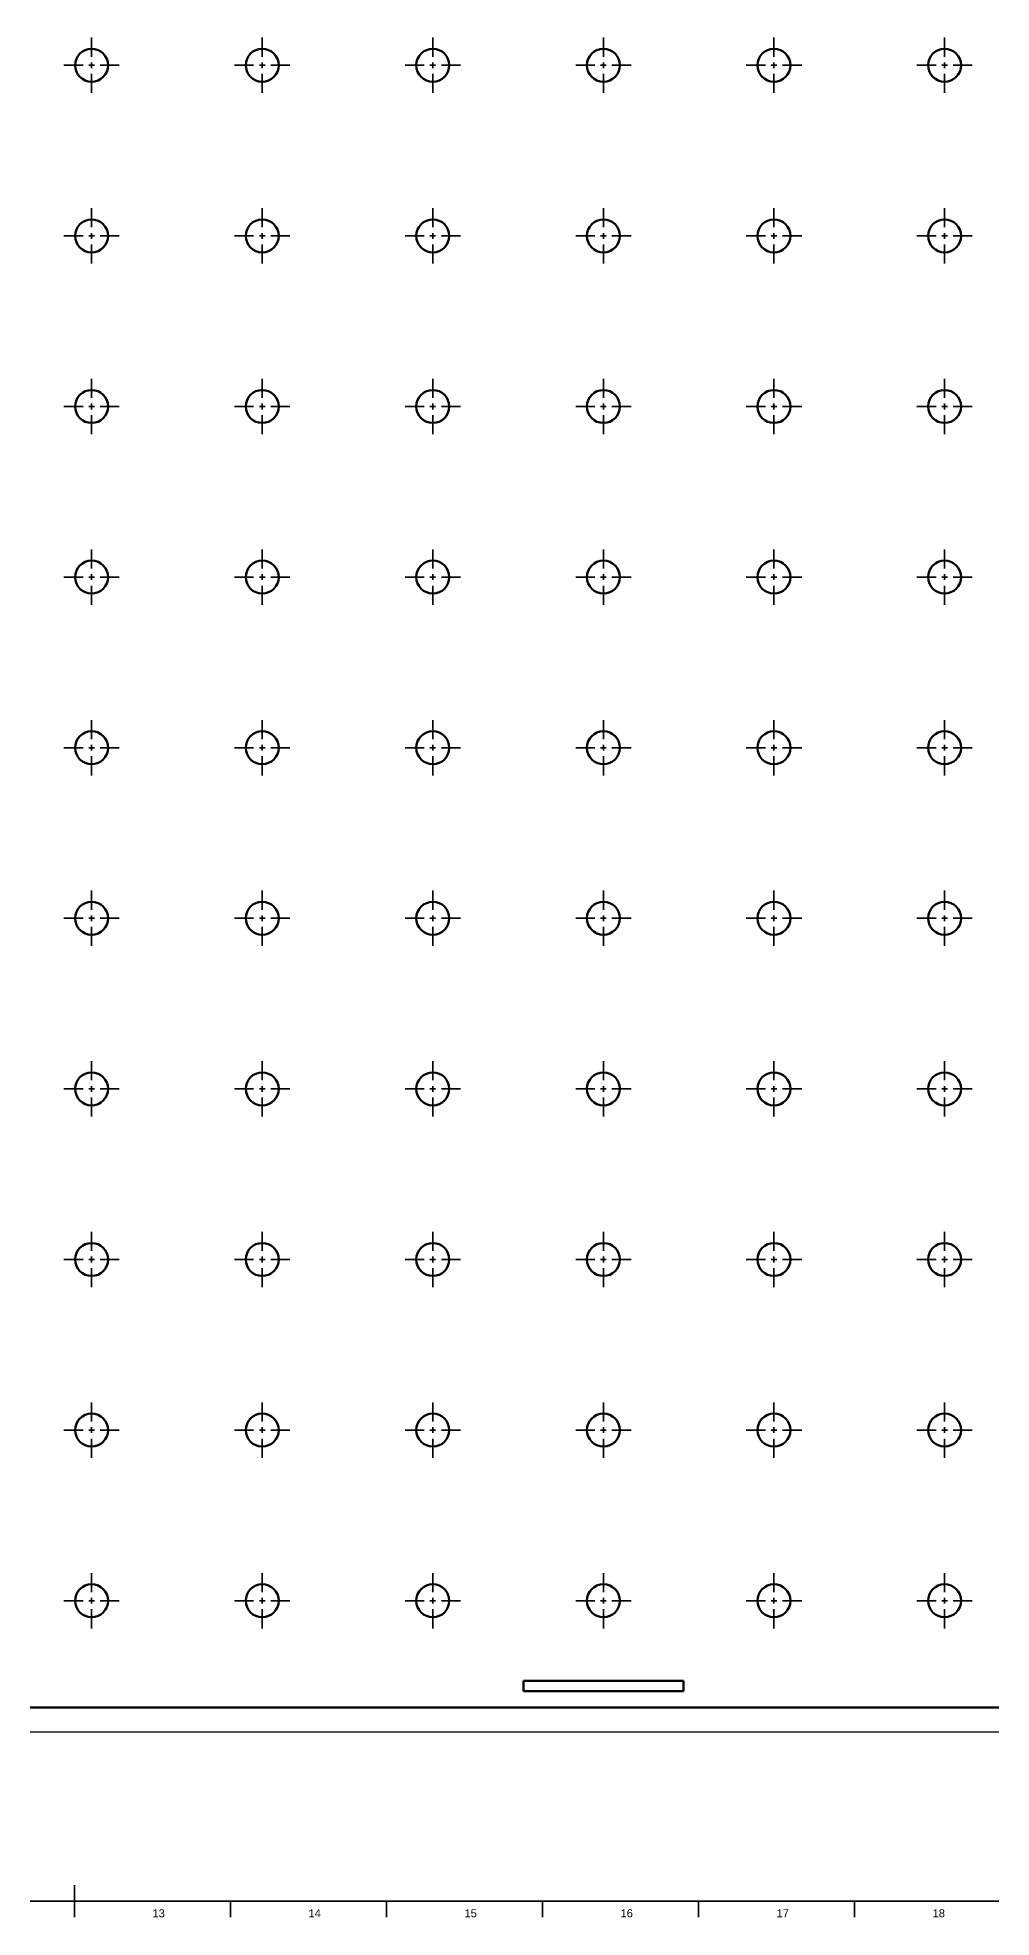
# Model space of a CAD drawing. Header units: millimetres. Extents: x 0 to 1200, y 0 to 1200.
# Drawn here: x 594 to 892, y 5 to 592 of the extents above; entities that cross this region are included whole.
import ezdxf

# ---------------------------------------------------------------- set-up
doc = ezdxf.new("R2010")
doc.units = ezdxf.units.MM
doc.header["$LTSCALE"] = 0.75
doc.linetypes.add('CENTER2', pattern=[28.575, 19.05, -3.175, 3.175, -3.175])
for name, color, linetype, lineweight in [('BORDER', 7, 'Continuous', 35), ('FD_Dimensions', 7, 'Continuous', 35), ('Smart Centers', 7, 'CENTER2', 35), ('Visible', 7, 'Continuous', 70)]:
    doc.layers.add(name, color=color, linetype=linetype, lineweight=lineweight)
doc.styles.get("Standard").update_dxf_attribs({"font": 'arial.ttf'})
doc.dimstyles.new('Dim-ISO-25', dxfattribs={"dimtxt": 3.5, "dimasz": 3.5, "dimexe": 2.1, "dimexo": 2.1, "dimgap": 1.4, "dimtad": 1, "dimzin": 12, "dimdsep": 46, "dimtxsty": 'Standard', "dimcen": 0, "dimazin": 3, "dimtp": 0.1, "dimtm": 0.1, "dimtfac": 0.714286, "dimtmove": 0, "dimatfit": 3, "dimfxl": 1, "dimtzin": 12, "dimarcsym": 0})

# ---------------------------------------------------------------- blocks, each defined once
blk = doc.blocks.new('*U5')
at = {"layer": 'Smart Centers', "color": 0, "ltscale": 0.75, "transparency": 16777216}
for p, q in [((0, 2.678906), (0, 8.65)), ((-8.65, 0), (-2.678906, 0)), ((2.678906, 0), (8.65, 0)), ((0, -8.65), (0, -2.678906))]:
    blk.add_line(p, q, dxfattribs=at)
at = {"layer": 'Smart Centers', "color": 0, "linetype": 'Continuous', "ltscale": 0.75, "transparency": 16777216}
for p, q in [((-0.892969, 0), (0.892969, 0)), ((0, -0.892969), (0, 0.892969))]:
    blk.add_line(p, q, dxfattribs=at)
blk = doc.blocks.new('*U7')
at = {"layer": 'Smart Centers', "color": 0, "ltscale": 0.75, "transparency": 16777216}
for p, q in [((0, 2.678906), (0, 8.65)), ((-8.65, 0), (-2.678906, 0)), ((2.678906, 0), (8.65, 0)), ((0, -8.65), (0, -2.678906))]:
    blk.add_line(p, q, dxfattribs=at)
at = {"layer": 'Smart Centers', "color": 0, "linetype": 'Continuous', "ltscale": 0.75, "transparency": 16777216}
for p, q in [((-0.892969, 0), (0.892969, 0)), ((0, -0.892969), (0, 0.892969))]:
    blk.add_line(p, q, dxfattribs=at)
blk = doc.blocks.new('*U8')
at = {"layer": 'Smart Centers', "color": 0, "ltscale": 0.75, "transparency": 16777216}
for p, q in [((0, 2.678906), (0, 8.65)), ((-8.65, 0), (-2.678906, 0)), ((2.678906, 0), (8.65, 0)), ((0, -8.65), (0, -2.678906))]:
    blk.add_line(p, q, dxfattribs=at)
at = {"layer": 'Smart Centers', "color": 0, "linetype": 'Continuous', "ltscale": 0.75, "transparency": 16777216}
for p, q in [((-0.892969, 0), (0.892969, 0)), ((0, -0.892969), (0, 0.892969))]:
    blk.add_line(p, q, dxfattribs=at)
blk = doc.blocks.new('*U11')
at = {"layer": 'Smart Centers', "color": 0, "ltscale": 0.75, "transparency": 16777216}
for p, q in [((0, 2.678906), (0, 8.65)), ((-8.65, 0), (-2.678906, 0)), ((2.678906, 0), (8.65, 0)), ((0, -8.65), (0, -2.678906))]:
    blk.add_line(p, q, dxfattribs=at)
at = {"layer": 'Smart Centers', "color": 0, "linetype": 'Continuous', "ltscale": 0.75, "transparency": 16777216}
for p, q in [((-0.892969, 0), (0.892969, 0)), ((0, -0.892969), (0, 0.892969))]:
    blk.add_line(p, q, dxfattribs=at)
blk = doc.blocks.new('*U12')
at = {"layer": 'Smart Centers', "color": 0, "ltscale": 0.75, "transparency": 16777216}
for p, q in [((0, 2.678906), (0, 8.65)), ((-8.65, 0), (-2.678906, 0)), ((2.678906, 0), (8.65, 0)), ((0, -8.65), (0, -2.678906))]:
    blk.add_line(p, q, dxfattribs=at)
at = {"layer": 'Smart Centers', "color": 0, "linetype": 'Continuous', "ltscale": 0.75, "transparency": 16777216}
for p, q in [((-0.892969, 0), (0.892969, 0)), ((0, -0.892969), (0, 0.892969))]:
    blk.add_line(p, q, dxfattribs=at)
blk = doc.blocks.new('*U15')
at = {"layer": 'Smart Centers', "color": 0, "ltscale": 0.75, "transparency": 16777216}
for p, q in [((0, 2.678906), (0, 8.65)), ((-8.65, 0), (-2.678906, 0)), ((2.678906, 0), (8.65, 0)), ((0, -8.65), (0, -2.678906))]:
    blk.add_line(p, q, dxfattribs=at)
at = {"layer": 'Smart Centers', "color": 0, "linetype": 'Continuous', "ltscale": 0.75, "transparency": 16777216}
for p, q in [((-0.892969, 0), (0.892969, 0)), ((0, -0.892969), (0, 0.892969))]:
    blk.add_line(p, q, dxfattribs=at)
blk = doc.blocks.new('*U16')
at = {"layer": 'Smart Centers', "color": 0, "ltscale": 0.75, "transparency": 16777216}
for p, q in [((0, 2.678906), (0, 8.65)), ((-8.65, 0), (-2.678906, 0)), ((2.678906, 0), (8.65, 0)), ((0, -8.65), (0, -2.678906))]:
    blk.add_line(p, q, dxfattribs=at)
at = {"layer": 'Smart Centers', "color": 0, "linetype": 'Continuous', "ltscale": 0.75, "transparency": 16777216}
for p, q in [((-0.892969, 0), (0.892969, 0)), ((0, -0.892969), (0, 0.892969))]:
    blk.add_line(p, q, dxfattribs=at)
blk = doc.blocks.new('*U24')
at = {"layer": 'Smart Centers', "color": 0, "ltscale": 0.75, "transparency": 16777216}
for p, q in [((0, 2.678906), (0, 8.65)), ((-8.65, 0), (-2.678906, 0)), ((2.678906, 0), (8.65, 0)), ((0, -8.65), (0, -2.678906))]:
    blk.add_line(p, q, dxfattribs=at)
at = {"layer": 'Smart Centers', "color": 0, "linetype": 'Continuous', "ltscale": 0.75, "transparency": 16777216}
for p, q in [((-0.892969, 0), (0.892969, 0)), ((0, -0.892969), (0, 0.892969))]:
    blk.add_line(p, q, dxfattribs=at)
blk = doc.blocks.new('*U30')
at = {"layer": 'Smart Centers', "color": 0, "ltscale": 0.75, "transparency": 16777216}
for p, q in [((0, 2.678906), (0, 8.65)), ((-8.65, 0), (-2.678906, 0)), ((2.678906, 0), (8.65, 0)), ((0, -8.65), (0, -2.678906))]:
    blk.add_line(p, q, dxfattribs=at)
at = {"layer": 'Smart Centers', "color": 0, "linetype": 'Continuous', "ltscale": 0.75, "transparency": 16777216}
for p, q in [((-0.892969, 0), (0.892969, 0)), ((0, -0.892969), (0, 0.892969))]:
    blk.add_line(p, q, dxfattribs=at)
blk = doc.blocks.new('*U31')
at = {"layer": 'Smart Centers', "color": 0, "ltscale": 0.75, "transparency": 16777216}
for p, q in [((0, 2.678906), (0, 8.65)), ((-8.65, 0), (-2.678906, 0)), ((2.678906, 0), (8.65, 0)), ((0, -8.65), (0, -2.678906))]:
    blk.add_line(p, q, dxfattribs=at)
at = {"layer": 'Smart Centers', "color": 0, "linetype": 'Continuous', "ltscale": 0.75, "transparency": 16777216}
for p, q in [((-0.892969, 0), (0.892969, 0)), ((0, -0.892969), (0, 0.892969))]:
    blk.add_line(p, q, dxfattribs=at)
blk = doc.blocks.new('*U37')
at = {"layer": 'Smart Centers', "color": 0, "ltscale": 0.75, "transparency": 16777216}
for p, q in [((0, 2.678906), (0, 8.65)), ((-8.65, 0), (-2.678906, 0)), ((2.678906, 0), (8.65, 0)), ((0, -8.65), (0, -2.678906))]:
    blk.add_line(p, q, dxfattribs=at)
at = {"layer": 'Smart Centers', "color": 0, "linetype": 'Continuous', "ltscale": 0.75, "transparency": 16777216}
for p, q in [((-0.892969, 0), (0.892969, 0)), ((0, -0.892969), (0, 0.892969))]:
    blk.add_line(p, q, dxfattribs=at)
blk = doc.blocks.new('*U43')
at = {"layer": 'Smart Centers', "color": 0, "ltscale": 0.75, "transparency": 16777216}
for p, q in [((0, 2.678906), (0, 8.65)), ((-8.65, 0), (-2.678906, 0)), ((2.678906, 0), (8.65, 0)), ((0, -8.65), (0, -2.678906))]:
    blk.add_line(p, q, dxfattribs=at)
at = {"layer": 'Smart Centers', "color": 0, "linetype": 'Continuous', "ltscale": 0.75, "transparency": 16777216}
for p, q in [((-0.892969, 0), (0.892969, 0)), ((0, -0.892969), (0, 0.892969))]:
    blk.add_line(p, q, dxfattribs=at)
blk = doc.blocks.new('*U44')
at = {"layer": 'Smart Centers', "color": 0, "ltscale": 0.75, "transparency": 16777216}
for p, q in [((0, 2.678906), (0, 8.65)), ((-8.65, 0), (-2.678906, 0)), ((2.678906, 0), (8.65, 0)), ((0, -8.65), (0, -2.678906))]:
    blk.add_line(p, q, dxfattribs=at)
at = {"layer": 'Smart Centers', "color": 0, "linetype": 'Continuous', "ltscale": 0.75, "transparency": 16777216}
for p, q in [((-0.892969, 0), (0.892969, 0)), ((0, -0.892969), (0, 0.892969))]:
    blk.add_line(p, q, dxfattribs=at)
blk = doc.blocks.new('*U45')
at = {"layer": 'Smart Centers', "color": 0, "ltscale": 0.75, "transparency": 16777216}
for p, q in [((0, 2.678906), (0, 8.65)), ((-8.65, 0), (-2.678906, 0)), ((2.678906, 0), (8.65, 0)), ((0, -8.65), (0, -2.678906))]:
    blk.add_line(p, q, dxfattribs=at)
at = {"layer": 'Smart Centers', "color": 0, "linetype": 'Continuous', "ltscale": 0.75, "transparency": 16777216}
for p, q in [((-0.892969, 0), (0.892969, 0)), ((0, -0.892969), (0, 0.892969))]:
    blk.add_line(p, q, dxfattribs=at)
blk = doc.blocks.new('*U46')
at = {"layer": 'Smart Centers', "color": 0, "ltscale": 0.75, "transparency": 16777216}
for p, q in [((0, 2.678906), (0, 8.65)), ((-8.65, 0), (-2.678906, 0)), ((2.678906, 0), (8.65, 0)), ((0, -8.65), (0, -2.678906))]:
    blk.add_line(p, q, dxfattribs=at)
at = {"layer": 'Smart Centers', "color": 0, "linetype": 'Continuous', "ltscale": 0.75, "transparency": 16777216}
for p, q in [((-0.892969, 0), (0.892969, 0)), ((0, -0.892969), (0, 0.892969))]:
    blk.add_line(p, q, dxfattribs=at)
blk = doc.blocks.new('*U47')
at = {"layer": 'Smart Centers', "color": 0, "ltscale": 0.75, "transparency": 16777216}
for p, q in [((0, 2.678906), (0, 8.65)), ((-8.65, 0), (-2.678906, 0)), ((2.678906, 0), (8.65, 0)), ((0, -8.65), (0, -2.678906))]:
    blk.add_line(p, q, dxfattribs=at)
at = {"layer": 'Smart Centers', "color": 0, "linetype": 'Continuous', "ltscale": 0.75, "transparency": 16777216}
for p, q in [((-0.892969, 0), (0.892969, 0)), ((0, -0.892969), (0, 0.892969))]:
    blk.add_line(p, q, dxfattribs=at)
blk = doc.blocks.new('*U48')
at = {"layer": 'Smart Centers', "color": 0, "ltscale": 0.75, "transparency": 16777216}
for p, q in [((0, 2.678906), (0, 8.65)), ((-8.65, 0), (-2.678906, 0)), ((2.678906, 0), (8.65, 0)), ((0, -8.65), (0, -2.678906))]:
    blk.add_line(p, q, dxfattribs=at)
at = {"layer": 'Smart Centers', "color": 0, "linetype": 'Continuous', "ltscale": 0.75, "transparency": 16777216}
for p, q in [((-0.892969, 0), (0.892969, 0)), ((0, -0.892969), (0, 0.892969))]:
    blk.add_line(p, q, dxfattribs=at)
blk = doc.blocks.new('*U49')
at = {"layer": 'Smart Centers', "color": 0, "ltscale": 0.75, "transparency": 16777216}
for p, q in [((0, 2.678906), (0, 8.65)), ((-8.65, 0), (-2.678906, 0)), ((2.678906, 0), (8.65, 0)), ((0, -8.65), (0, -2.678906))]:
    blk.add_line(p, q, dxfattribs=at)
at = {"layer": 'Smart Centers', "color": 0, "linetype": 'Continuous', "ltscale": 0.75, "transparency": 16777216}
for p, q in [((-0.892969, 0), (0.892969, 0)), ((0, -0.892969), (0, 0.892969))]:
    blk.add_line(p, q, dxfattribs=at)
blk = doc.blocks.new('*U50')
at = {"layer": 'Smart Centers', "color": 0, "ltscale": 0.75, "transparency": 16777216}
for p, q in [((0, 2.678906), (0, 8.65)), ((-8.65, 0), (-2.678906, 0)), ((2.678906, 0), (8.65, 0)), ((0, -8.65), (0, -2.678906))]:
    blk.add_line(p, q, dxfattribs=at)
at = {"layer": 'Smart Centers', "color": 0, "linetype": 'Continuous', "ltscale": 0.75, "transparency": 16777216}
for p, q in [((-0.892969, 0), (0.892969, 0)), ((0, -0.892969), (0, 0.892969))]:
    blk.add_line(p, q, dxfattribs=at)
blk = doc.blocks.new('*U51')
at = {"layer": 'Smart Centers', "color": 0, "ltscale": 0.75, "transparency": 16777216}
for p, q in [((0, 2.678906), (0, 8.65)), ((-8.65, 0), (-2.678906, 0)), ((2.678906, 0), (8.65, 0)), ((0, -8.65), (0, -2.678906))]:
    blk.add_line(p, q, dxfattribs=at)
at = {"layer": 'Smart Centers', "color": 0, "linetype": 'Continuous', "ltscale": 0.75, "transparency": 16777216}
for p, q in [((-0.892969, 0), (0.892969, 0)), ((0, -0.892969), (0, 0.892969))]:
    blk.add_line(p, q, dxfattribs=at)
blk = doc.blocks.new('*U52')
at = {"layer": 'Smart Centers', "color": 0, "ltscale": 0.75, "transparency": 16777216}
for p, q in [((0, 2.678906), (0, 8.65)), ((-8.65, 0), (-2.678906, 0)), ((2.678906, 0), (8.65, 0)), ((0, -8.65), (0, -2.678906))]:
    blk.add_line(p, q, dxfattribs=at)
at = {"layer": 'Smart Centers', "color": 0, "linetype": 'Continuous', "ltscale": 0.75, "transparency": 16777216}
for p, q in [((-0.892969, 0), (0.892969, 0)), ((0, -0.892969), (0, 0.892969))]:
    blk.add_line(p, q, dxfattribs=at)
blk = doc.blocks.new('*U55')
at = {"layer": 'Smart Centers', "color": 0, "ltscale": 0.75, "transparency": 16777216}
for p, q in [((0, 2.678906), (0, 8.65)), ((-8.65, 0), (-2.678906, 0)), ((2.678906, 0), (8.65, 0)), ((0, -8.65), (0, -2.678906))]:
    blk.add_line(p, q, dxfattribs=at)
at = {"layer": 'Smart Centers', "color": 0, "linetype": 'Continuous', "ltscale": 0.75, "transparency": 16777216}
for p, q in [((-0.892969, 0), (0.892969, 0)), ((0, -0.892969), (0, 0.892969))]:
    blk.add_line(p, q, dxfattribs=at)
blk = doc.blocks.new('*U59')
at = {"layer": 'Smart Centers', "color": 0, "ltscale": 0.75, "transparency": 16777216}
for p, q in [((0, 2.678906), (0, 8.65)), ((-8.65, 0), (-2.678906, 0)), ((2.678906, 0), (8.65, 0)), ((0, -8.65), (0, -2.678906))]:
    blk.add_line(p, q, dxfattribs=at)
at = {"layer": 'Smart Centers', "color": 0, "linetype": 'Continuous', "ltscale": 0.75, "transparency": 16777216}
for p, q in [((-0.892969, 0), (0.892969, 0)), ((0, -0.892969), (0, 0.892969))]:
    blk.add_line(p, q, dxfattribs=at)
blk = doc.blocks.new('*U74')
at = {"layer": 'Smart Centers', "color": 0, "ltscale": 0.75, "transparency": 16777216}
for p, q in [((0, 2.678906), (0, 8.65)), ((-8.65, 0), (-2.678906, 0)), ((2.678906, 0), (8.65, 0)), ((0, -8.65), (0, -2.678906))]:
    blk.add_line(p, q, dxfattribs=at)
at = {"layer": 'Smart Centers', "color": 0, "linetype": 'Continuous', "ltscale": 0.75, "transparency": 16777216}
for p, q in [((-0.892969, 0), (0.892969, 0)), ((0, -0.892969), (0, 0.892969))]:
    blk.add_line(p, q, dxfattribs=at)
blk = doc.blocks.new('*U77')
at = {"layer": 'Smart Centers', "color": 0, "ltscale": 0.75, "transparency": 16777216}
for p, q in [((0, 2.678906), (0, 8.65)), ((-8.65, 0), (-2.678906, 0)), ((2.678906, 0), (8.65, 0)), ((0, -8.65), (0, -2.678906))]:
    blk.add_line(p, q, dxfattribs=at)
at = {"layer": 'Smart Centers', "color": 0, "linetype": 'Continuous', "ltscale": 0.75, "transparency": 16777216}
for p, q in [((-0.892969, 0), (0.892969, 0)), ((0, -0.892969), (0, 0.892969))]:
    blk.add_line(p, q, dxfattribs=at)
blk = doc.blocks.new('*U82')
at = {"layer": 'Smart Centers', "color": 0, "ltscale": 0.75, "transparency": 16777216}
for p, q in [((0, 2.678906), (0, 8.65)), ((-8.65, 0), (-2.678906, 0)), ((2.678906, 0), (8.65, 0)), ((0, -8.65), (0, -2.678906))]:
    blk.add_line(p, q, dxfattribs=at)
at = {"layer": 'Smart Centers', "color": 0, "linetype": 'Continuous', "ltscale": 0.75, "transparency": 16777216}
for p, q in [((-0.892969, 0), (0.892969, 0)), ((0, -0.892969), (0, 0.892969))]:
    blk.add_line(p, q, dxfattribs=at)
blk = doc.blocks.new('*U86')
at = {"layer": 'Smart Centers', "color": 0, "ltscale": 0.75, "transparency": 16777216}
for p, q in [((0, 2.678906), (0, 8.65)), ((-8.65, 0), (-2.678906, 0)), ((2.678906, 0), (8.65, 0)), ((0, -8.65), (0, -2.678906))]:
    blk.add_line(p, q, dxfattribs=at)
at = {"layer": 'Smart Centers', "color": 0, "linetype": 'Continuous', "ltscale": 0.75, "transparency": 16777216}
for p, q in [((-0.892969, 0), (0.892969, 0)), ((0, -0.892969), (0, 0.892969))]:
    blk.add_line(p, q, dxfattribs=at)
blk = doc.blocks.new('*U90')
at = {"layer": 'Smart Centers', "color": 0, "ltscale": 0.75, "transparency": 16777216}
for p, q in [((0, 2.678906), (0, 8.65)), ((-8.65, 0), (-2.678906, 0)), ((2.678906, 0), (8.65, 0)), ((0, -8.65), (0, -2.678906))]:
    blk.add_line(p, q, dxfattribs=at)
at = {"layer": 'Smart Centers', "color": 0, "linetype": 'Continuous', "ltscale": 0.75, "transparency": 16777216}
for p, q in [((-0.892969, 0), (0.892969, 0)), ((0, -0.892969), (0, 0.892969))]:
    blk.add_line(p, q, dxfattribs=at)
blk = doc.blocks.new('*U117')
at = {"layer": 'Smart Centers', "color": 0, "ltscale": 0.75, "transparency": 16777216}
for p, q in [((0, 2.678906), (0, 8.65)), ((-8.65, 0), (-2.678906, 0)), ((2.678906, 0), (8.65, 0)), ((0, -8.65), (0, -2.678906))]:
    blk.add_line(p, q, dxfattribs=at)
at = {"layer": 'Smart Centers', "color": 0, "linetype": 'Continuous', "ltscale": 0.75, "transparency": 16777216}
for p, q in [((-0.892969, 0), (0.892969, 0)), ((0, -0.892969), (0, 0.892969))]:
    blk.add_line(p, q, dxfattribs=at)
blk = doc.blocks.new('*U123')
at = {"layer": 'Smart Centers', "color": 0, "ltscale": 0.75, "transparency": 16777216}
for p, q in [((0, 2.678906), (0, 8.65)), ((-8.65, 0), (-2.678906, 0)), ((2.678906, 0), (8.65, 0)), ((0, -8.65), (0, -2.678906))]:
    blk.add_line(p, q, dxfattribs=at)
at = {"layer": 'Smart Centers', "color": 0, "linetype": 'Continuous', "ltscale": 0.75, "transparency": 16777216}
for p, q in [((-0.892969, 0), (0.892969, 0)), ((0, -0.892969), (0, 0.892969))]:
    blk.add_line(p, q, dxfattribs=at)
blk = doc.blocks.new('*U125')
at = {"layer": 'Smart Centers', "color": 0, "ltscale": 0.75, "transparency": 16777216}
for p, q in [((0, 2.678906), (0, 8.65)), ((-8.65, 0), (-2.678906, 0)), ((2.678906, 0), (8.65, 0)), ((0, -8.65), (0, -2.678906))]:
    blk.add_line(p, q, dxfattribs=at)
at = {"layer": 'Smart Centers', "color": 0, "linetype": 'Continuous', "ltscale": 0.75, "transparency": 16777216}
for p, q in [((-0.892969, 0), (0.892969, 0)), ((0, -0.892969), (0, 0.892969))]:
    blk.add_line(p, q, dxfattribs=at)
blk = doc.blocks.new('*U129')
at = {"layer": 'Smart Centers', "color": 0, "ltscale": 0.75, "transparency": 16777216}
for p, q in [((0, 2.678906), (0, 8.65)), ((-8.65, 0), (-2.678906, 0)), ((2.678906, 0), (8.65, 0)), ((0, -8.65), (0, -2.678906))]:
    blk.add_line(p, q, dxfattribs=at)
at = {"layer": 'Smart Centers', "color": 0, "linetype": 'Continuous', "ltscale": 0.75, "transparency": 16777216}
for p, q in [((-0.892969, 0), (0.892969, 0)), ((0, -0.892969), (0, 0.892969))]:
    blk.add_line(p, q, dxfattribs=at)
blk = doc.blocks.new('*U131')
at = {"layer": 'Smart Centers', "color": 0, "ltscale": 0.75, "transparency": 16777216}
for p, q in [((0, 2.678906), (0, 8.65)), ((-8.65, 0), (-2.678906, 0)), ((2.678906, 0), (8.65, 0)), ((0, -8.65), (0, -2.678906))]:
    blk.add_line(p, q, dxfattribs=at)
at = {"layer": 'Smart Centers', "color": 0, "linetype": 'Continuous', "ltscale": 0.75, "transparency": 16777216}
for p, q in [((-0.892969, 0), (0.892969, 0)), ((0, -0.892969), (0, 0.892969))]:
    blk.add_line(p, q, dxfattribs=at)
blk = doc.blocks.new('*U133')
at = {"layer": 'Smart Centers', "color": 0, "ltscale": 0.75, "transparency": 16777216}
for p, q in [((0, 2.678906), (0, 8.65)), ((-8.65, 0), (-2.678906, 0)), ((2.678906, 0), (8.65, 0)), ((0, -8.65), (0, -2.678906))]:
    blk.add_line(p, q, dxfattribs=at)
at = {"layer": 'Smart Centers', "color": 0, "linetype": 'Continuous', "ltscale": 0.75, "transparency": 16777216}
for p, q in [((-0.892969, 0), (0.892969, 0)), ((0, -0.892969), (0, 0.892969))]:
    blk.add_line(p, q, dxfattribs=at)
blk = doc.blocks.new('*U139')
at = {"layer": 'Smart Centers', "color": 0, "ltscale": 0.75, "transparency": 16777216}
for p, q in [((0, 2.678906), (0, 8.65)), ((-8.65, 0), (-2.678906, 0)), ((2.678906, 0), (8.65, 0)), ((0, -8.65), (0, -2.678906))]:
    blk.add_line(p, q, dxfattribs=at)
at = {"layer": 'Smart Centers', "color": 0, "linetype": 'Continuous', "ltscale": 0.75, "transparency": 16777216}
for p, q in [((-0.892969, 0), (0.892969, 0)), ((0, -0.892969), (0, 0.892969))]:
    blk.add_line(p, q, dxfattribs=at)
blk = doc.blocks.new('*U141')
at = {"layer": 'Smart Centers', "color": 0, "ltscale": 0.75, "transparency": 16777216}
for p, q in [((0, 2.678906), (0, 8.65)), ((-8.65, 0), (-2.678906, 0)), ((2.678906, 0), (8.65, 0)), ((0, -8.65), (0, -2.678906))]:
    blk.add_line(p, q, dxfattribs=at)
at = {"layer": 'Smart Centers', "color": 0, "linetype": 'Continuous', "ltscale": 0.75, "transparency": 16777216}
for p, q in [((-0.892969, 0), (0.892969, 0)), ((0, -0.892969), (0, 0.892969))]:
    blk.add_line(p, q, dxfattribs=at)
blk = doc.blocks.new('*U158')
at = {"layer": 'Smart Centers', "color": 0, "ltscale": 0.75, "transparency": 16777216}
for p, q in [((0, 2.678906), (0, 8.65)), ((-8.65, 0), (-2.678906, 0)), ((2.678906, 0), (8.65, 0)), ((0, -8.65), (0, -2.678906))]:
    blk.add_line(p, q, dxfattribs=at)
at = {"layer": 'Smart Centers', "color": 0, "linetype": 'Continuous', "ltscale": 0.75, "transparency": 16777216}
for p, q in [((-0.892969, 0), (0.892969, 0)), ((0, -0.892969), (0, 0.892969))]:
    blk.add_line(p, q, dxfattribs=at)
blk = doc.blocks.new('*U160')
at = {"layer": 'Smart Centers', "color": 0, "ltscale": 0.75, "transparency": 16777216}
for p, q in [((0, 2.678906), (0, 8.65)), ((-8.65, 0), (-2.678906, 0)), ((2.678906, 0), (8.65, 0)), ((0, -8.65), (0, -2.678906))]:
    blk.add_line(p, q, dxfattribs=at)
at = {"layer": 'Smart Centers', "color": 0, "linetype": 'Continuous', "ltscale": 0.75, "transparency": 16777216}
for p, q in [((-0.892969, 0), (0.892969, 0)), ((0, -0.892969), (0, 0.892969))]:
    blk.add_line(p, q, dxfattribs=at)
blk = doc.blocks.new('*U176')
at = {"layer": 'Smart Centers', "color": 0, "ltscale": 0.75, "transparency": 16777216}
for p, q in [((0, 2.678906), (0, 8.65)), ((-8.65, 0), (-2.678906, 0)), ((2.678906, 0), (8.65, 0)), ((0, -8.65), (0, -2.678906))]:
    blk.add_line(p, q, dxfattribs=at)
at = {"layer": 'Smart Centers', "color": 0, "linetype": 'Continuous', "ltscale": 0.75, "transparency": 16777216}
for p, q in [((-0.892969, 0), (0.892969, 0)), ((0, -0.892969), (0, 0.892969))]:
    blk.add_line(p, q, dxfattribs=at)
blk = doc.blocks.new('*U189')
at = {"layer": 'Smart Centers', "color": 0, "ltscale": 0.75, "transparency": 16777216}
for p, q in [((0, 2.678906), (0, 8.65)), ((-8.65, 0), (-2.678906, 0)), ((2.678906, 0), (8.65, 0)), ((0, -8.65), (0, -2.678906))]:
    blk.add_line(p, q, dxfattribs=at)
at = {"layer": 'Smart Centers', "color": 0, "linetype": 'Continuous', "ltscale": 0.75, "transparency": 16777216}
for p, q in [((-0.892969, 0), (0.892969, 0)), ((0, -0.892969), (0, 0.892969))]:
    blk.add_line(p, q, dxfattribs=at)
blk = doc.blocks.new('*U199')
at = {"layer": 'Smart Centers', "color": 0, "ltscale": 0.75, "transparency": 16777216}
for p, q in [((0, 2.678906), (0, 8.65)), ((-8.65, 0), (-2.678906, 0)), ((2.678906, 0), (8.65, 0)), ((0, -8.65), (0, -2.678906))]:
    blk.add_line(p, q, dxfattribs=at)
at = {"layer": 'Smart Centers', "color": 0, "linetype": 'Continuous', "ltscale": 0.75, "transparency": 16777216}
for p, q in [((-0.892969, 0), (0.892969, 0)), ((0, -0.892969), (0, 0.892969))]:
    blk.add_line(p, q, dxfattribs=at)
blk = doc.blocks.new('*U214')
at = {"layer": 'Smart Centers', "color": 0, "ltscale": 0.75, "transparency": 16777216}
for p, q in [((0, 2.678906), (0, 8.65)), ((-8.65, 0), (-2.678906, 0)), ((2.678906, 0), (8.65, 0)), ((0, -8.65), (0, -2.678906))]:
    blk.add_line(p, q, dxfattribs=at)
at = {"layer": 'Smart Centers', "color": 0, "linetype": 'Continuous', "ltscale": 0.75, "transparency": 16777216}
for p, q in [((-0.892969, 0), (0.892969, 0)), ((0, -0.892969), (0, 0.892969))]:
    blk.add_line(p, q, dxfattribs=at)
blk = doc.blocks.new('*U243')
at = {"layer": 'Smart Centers', "color": 0, "ltscale": 0.75, "transparency": 16777216}
for p, q in [((0, 2.678906), (0, 8.65)), ((-8.65, 0), (-2.678906, 0)), ((2.678906, 0), (8.65, 0)), ((0, -8.65), (0, -2.678906))]:
    blk.add_line(p, q, dxfattribs=at)
at = {"layer": 'Smart Centers', "color": 0, "linetype": 'Continuous', "ltscale": 0.75, "transparency": 16777216}
for p, q in [((-0.892969, 0), (0.892969, 0)), ((0, -0.892969), (0, 0.892969))]:
    blk.add_line(p, q, dxfattribs=at)
blk = doc.blocks.new('*U246')
at = {"layer": 'Smart Centers', "color": 0, "ltscale": 0.75, "transparency": 16777216}
for p, q in [((0, 2.678906), (0, 8.65)), ((-8.65, 0), (-2.678906, 0)), ((2.678906, 0), (8.65, 0)), ((0, -8.65), (0, -2.678906))]:
    blk.add_line(p, q, dxfattribs=at)
at = {"layer": 'Smart Centers', "color": 0, "linetype": 'Continuous', "ltscale": 0.75, "transparency": 16777216}
for p, q in [((-0.892969, 0), (0.892969, 0)), ((0, -0.892969), (0, 0.892969))]:
    blk.add_line(p, q, dxfattribs=at)
blk = doc.blocks.new('*U260')
at = {"layer": 'Smart Centers', "color": 0, "ltscale": 0.75, "transparency": 16777216}
for p, q in [((0, 2.678906), (0, 8.65)), ((-8.65, 0), (-2.678906, 0)), ((2.678906, 0), (8.65, 0)), ((0, -8.65), (0, -2.678906))]:
    blk.add_line(p, q, dxfattribs=at)
at = {"layer": 'Smart Centers', "color": 0, "linetype": 'Continuous', "ltscale": 0.75, "transparency": 16777216}
for p, q in [((-0.892969, 0), (0.892969, 0)), ((0, -0.892969), (0, 0.892969))]:
    blk.add_line(p, q, dxfattribs=at)
blk = doc.blocks.new('*U296')
at = {"layer": 'Smart Centers', "color": 0, "ltscale": 0.75, "transparency": 16777216}
for p, q in [((0, 2.678906), (0, 8.65)), ((-8.65, 0), (-2.678906, 0)), ((2.678906, 0), (8.65, 0)), ((0, -8.65), (0, -2.678906))]:
    blk.add_line(p, q, dxfattribs=at)
at = {"layer": 'Smart Centers', "color": 0, "linetype": 'Continuous', "ltscale": 0.75, "transparency": 16777216}
for p, q in [((-0.892969, 0), (0.892969, 0)), ((0, -0.892969), (0, 0.892969))]:
    blk.add_line(p, q, dxfattribs=at)
blk = doc.blocks.new('*U311')
at = {"layer": 'Smart Centers', "color": 0, "ltscale": 0.75, "transparency": 16777216}
for p, q in [((0, 2.678906), (0, 8.65)), ((-8.65, 0), (-2.678906, 0)), ((2.678906, 0), (8.65, 0)), ((0, -8.65), (0, -2.678906))]:
    blk.add_line(p, q, dxfattribs=at)
at = {"layer": 'Smart Centers', "color": 0, "linetype": 'Continuous', "ltscale": 0.75, "transparency": 16777216}
for p, q in [((-0.892969, 0), (0.892969, 0)), ((0, -0.892969), (0, 0.892969))]:
    blk.add_line(p, q, dxfattribs=at)
blk = doc.blocks.new('*U328')
at = {"layer": 'Smart Centers', "color": 0, "ltscale": 0.75, "transparency": 16777216}
for p, q in [((0, 2.678906), (0, 8.65)), ((-8.65, 0), (-2.678906, 0)), ((2.678906, 0), (8.65, 0)), ((0, -8.65), (0, -2.678906))]:
    blk.add_line(p, q, dxfattribs=at)
at = {"layer": 'Smart Centers', "color": 0, "linetype": 'Continuous', "ltscale": 0.75, "transparency": 16777216}
for p, q in [((-0.892969, 0), (0.892969, 0)), ((0, -0.892969), (0, 0.892969))]:
    blk.add_line(p, q, dxfattribs=at)
blk = doc.blocks.new('*U331')
at = {"layer": 'Smart Centers', "color": 0, "ltscale": 0.75, "transparency": 16777216}
for p, q in [((0, 2.678906), (0, 8.65)), ((-8.65, 0), (-2.678906, 0)), ((2.678906, 0), (8.65, 0)), ((0, -8.65), (0, -2.678906))]:
    blk.add_line(p, q, dxfattribs=at)
at = {"layer": 'Smart Centers', "color": 0, "linetype": 'Continuous', "ltscale": 0.75, "transparency": 16777216}
for p, q in [((-0.892969, 0), (0.892969, 0)), ((0, -0.892969), (0, 0.892969))]:
    blk.add_line(p, q, dxfattribs=at)
blk = doc.blocks.new('*U335')
at = {"layer": 'Smart Centers', "color": 0, "ltscale": 0.75, "transparency": 16777216}
for p, q in [((0, 2.678906), (0, 8.65)), ((-8.65, 0), (-2.678906, 0)), ((2.678906, 0), (8.65, 0)), ((0, -8.65), (0, -2.678906))]:
    blk.add_line(p, q, dxfattribs=at)
at = {"layer": 'Smart Centers', "color": 0, "linetype": 'Continuous', "ltscale": 0.75, "transparency": 16777216}
for p, q in [((-0.892969, 0), (0.892969, 0)), ((0, -0.892969), (0, 0.892969))]:
    blk.add_line(p, q, dxfattribs=at)
blk = doc.blocks.new('*U337')
at = {"layer": 'Smart Centers', "color": 0, "ltscale": 0.75, "transparency": 16777216}
for p, q in [((0, 2.678906), (0, 8.65)), ((-8.65, 0), (-2.678906, 0)), ((2.678906, 0), (8.65, 0)), ((0, -8.65), (0, -2.678906))]:
    blk.add_line(p, q, dxfattribs=at)
at = {"layer": 'Smart Centers', "color": 0, "linetype": 'Continuous', "ltscale": 0.75, "transparency": 16777216}
for p, q in [((-0.892969, 0), (0.892969, 0)), ((0, -0.892969), (0, 0.892969))]:
    blk.add_line(p, q, dxfattribs=at)
blk = doc.blocks.new('*U342')
at = {"layer": 'Smart Centers', "color": 0, "ltscale": 0.75, "transparency": 16777216}
for p, q in [((0, 2.678906), (0, 8.65)), ((-8.65, 0), (-2.678906, 0)), ((2.678906, 0), (8.65, 0)), ((0, -8.65), (0, -2.678906))]:
    blk.add_line(p, q, dxfattribs=at)
at = {"layer": 'Smart Centers', "color": 0, "linetype": 'Continuous', "ltscale": 0.75, "transparency": 16777216}
for p, q in [((-0.892969, 0), (0.892969, 0)), ((0, -0.892969), (0, 0.892969))]:
    blk.add_line(p, q, dxfattribs=at)
blk = doc.blocks.new('*U357')
at = {"layer": 'Smart Centers', "color": 0, "ltscale": 0.75, "transparency": 16777216}
for p, q in [((0, 2.678906), (0, 8.65)), ((-8.65, 0), (-2.678906, 0)), ((2.678906, 0), (8.65, 0)), ((0, -8.65), (0, -2.678906))]:
    blk.add_line(p, q, dxfattribs=at)
at = {"layer": 'Smart Centers', "color": 0, "linetype": 'Continuous', "ltscale": 0.75, "transparency": 16777216}
for p, q in [((-0.892969, 0), (0.892969, 0)), ((0, -0.892969), (0, 0.892969))]:
    blk.add_line(p, q, dxfattribs=at)
blk = doc.blocks.new('*U361')
at = {"layer": 'Smart Centers', "color": 0, "ltscale": 0.75, "transparency": 16777216}
for p, q in [((0, 2.678906), (0, 8.65)), ((-8.65, 0), (-2.678906, 0)), ((2.678906, 0), (8.65, 0)), ((0, -8.65), (0, -2.678906))]:
    blk.add_line(p, q, dxfattribs=at)
at = {"layer": 'Smart Centers', "color": 0, "linetype": 'Continuous', "ltscale": 0.75, "transparency": 16777216}
for p, q in [((-0.892969, 0), (0.892969, 0)), ((0, -0.892969), (0, 0.892969))]:
    blk.add_line(p, q, dxfattribs=at)
blk = doc.blocks.new('*U372')
at = {"layer": 'Smart Centers', "color": 0, "ltscale": 0.75, "transparency": 16777216}
for p, q in [((0, 2.678906), (0, 8.65)), ((-8.65, 0), (-2.678906, 0)), ((2.678906, 0), (8.65, 0)), ((0, -8.65), (0, -2.678906))]:
    blk.add_line(p, q, dxfattribs=at)
at = {"layer": 'Smart Centers', "color": 0, "linetype": 'Continuous', "ltscale": 0.75, "transparency": 16777216}
for p, q in [((-0.892969, 0), (0.892969, 0)), ((0, -0.892969), (0, 0.892969))]:
    blk.add_line(p, q, dxfattribs=at)
blk = doc.blocks.new('*U377')
at = {"layer": 'Smart Centers', "color": 0, "ltscale": 0.75, "transparency": 16777216}
for p, q in [((0, 2.678906), (0, 8.65)), ((-8.65, 0), (-2.678906, 0)), ((2.678906, 0), (8.65, 0)), ((0, -8.65), (0, -2.678906))]:
    blk.add_line(p, q, dxfattribs=at)
at = {"layer": 'Smart Centers', "color": 0, "linetype": 'Continuous', "ltscale": 0.75, "transparency": 16777216}
for p, q in [((-0.892969, 0), (0.892969, 0)), ((0, -0.892969), (0, 0.892969))]:
    blk.add_line(p, q, dxfattribs=at)
blk = doc.blocks.new('*U392')
at = {"layer": 'Smart Centers', "color": 0, "ltscale": 0.75, "transparency": 16777216}
for p, q in [((0, 2.678906), (0, 8.65)), ((-8.65, 0), (-2.678906, 0)), ((2.678906, 0), (8.65, 0)), ((0, -8.65), (0, -2.678906))]:
    blk.add_line(p, q, dxfattribs=at)
at = {"layer": 'Smart Centers', "color": 0, "linetype": 'Continuous', "ltscale": 0.75, "transparency": 16777216}
for p, q in [((-0.892969, 0), (0.892969, 0)), ((0, -0.892969), (0, 0.892969))]:
    blk.add_line(p, q, dxfattribs=at)
blk = doc.blocks.new('*U395')
at = {"layer": 'Smart Centers', "color": 0, "ltscale": 0.75, "transparency": 16777216}
for p, q in [((0, 2.678906), (0, 8.65)), ((-8.65, 0), (-2.678906, 0)), ((2.678906, 0), (8.65, 0)), ((0, -8.65), (0, -2.678906))]:
    blk.add_line(p, q, dxfattribs=at)
at = {"layer": 'Smart Centers', "color": 0, "linetype": 'Continuous', "ltscale": 0.75, "transparency": 16777216}
for p, q in [((-0.892969, 0), (0.892969, 0)), ((0, -0.892969), (0, 0.892969))]:
    blk.add_line(p, q, dxfattribs=at)
blk = doc.blocks.new('*U399')
at = {"layer": 'Smart Centers', "color": 0, "ltscale": 0.75, "transparency": 16777216}
for p, q in [((0, 2.678906), (0, 8.65)), ((-8.65, 0), (-2.678906, 0)), ((2.678906, 0), (8.65, 0)), ((0, -8.65), (0, -2.678906))]:
    blk.add_line(p, q, dxfattribs=at)
at = {"layer": 'Smart Centers', "color": 0, "linetype": 'Continuous', "ltscale": 0.75, "transparency": 16777216}
for p, q in [((-0.892969, 0), (0.892969, 0)), ((0, -0.892969), (0, 0.892969))]:
    blk.add_line(p, q, dxfattribs=at)
blk = doc.blocks.new('*U402')
at = {"layer": 'Smart Centers', "color": 0, "ltscale": 0.75, "transparency": 16777216}
for p, q in [((0, 2.678906), (0, 8.65)), ((-8.65, 0), (-2.678906, 0)), ((2.678906, 0), (8.65, 0)), ((0, -8.65), (0, -2.678906))]:
    blk.add_line(p, q, dxfattribs=at)
at = {"layer": 'Smart Centers', "color": 0, "linetype": 'Continuous', "ltscale": 0.75, "transparency": 16777216}
for p, q in [((-0.892969, 0), (0.892969, 0)), ((0, -0.892969), (0, 0.892969))]:
    blk.add_line(p, q, dxfattribs=at)
blk = doc.blocks.new('Custom1200.000000x1200.000000x24x16')
for p, q in [((605, 15), (605, 5)), ((1190, 10), (20, 10)), ((653.75, 10), (653.75, 5)), ((702.5, 10), (702.5, 5)), ((751.25, 10), (751.25, 5)), ((800, 10), (800, 5)), ((848.75, 10), (848.75, 5))]:
    blk.add_line(p, q)
at = {"char_height": 2.5, "attachment_point": 1}
for s, insert in [('13', (629.375, 7.5)), ('14', (678.125, 7.5)), ('15', (726.875, 7.5)), ('16', (775.625, 7.5)), ('17', (824.375, 7.5)), ('18', (873.125, 7.5))]:
    blk.add_mtext(s, dxfattribs=dict(at, insert=insert))
blk = doc.blocks.new('*D410')
at = {"layer": 'Defpoints', "color": 0, "transparency": 16777216}
for p in [(43.886866, 70.502746), (1123.386866, 70.502746), (1123.386866, 62.964541)]:
    blk.add_point(p, dxfattribs=at)
at = {"layer": 'FD_Dimensions', "color": 0, "lineweight": -2, "transparency": 16777216}
for p, q in [((43.886866, 68.402746), (43.886866, 60.864541)), ((1123.386866, 68.402746), (1123.386866, 60.864541)), ((47.386866, 62.964541), (1119.886866, 62.964541))]:
    blk.add_line(p, q, dxfattribs=at)
at = {"layer": 'FD_Dimensions', "color": 0, "transparency": 16777216}
for points in [[(47.386866, 63.547874), (47.386866, 62.381207), (43.886866, 62.964541)], [(1119.886866, 63.547874), (1119.886866, 62.381207), (1123.386866, 62.964541)]]:
    blk.add_solid(points, dxfattribs=at)
at = {"layer": 'FD_Dimensions', "color": 0, "transparency": 16777216, "insert": (583.636866, 66.151546), "char_height": 3.5, "attachment_point": 5}
blk.add_mtext('1079.5', dxfattribs=at)

msp = doc.modelspace()

# ---------------------------------------------------------------- linework, layer by layer
at = {"layer": 'Visible', "extrusion": (-1e-16, -1, 0)}
for p, q in [((745.286866, 75.602746), (745.286866, 78.902746)), ((745.286866, 78.902746), (795.286866, 78.902746)), ((795.286866, 78.902746), (795.286866, 75.602746)), ((43.886866, 70.502746), (1123.386866, 70.502746)), ((795.286866, 75.602746), (745.286866, 75.602746))]:
    msp.add_line(p, q, dxfattribs=at)
at = {"layer": 'Visible', "extrusion": (0, 0, -1)}
for centre in [(-610.386866, 583.602746), (-663.686866, 583.602746), (-716.986866, 583.602746), (-770.286866, 583.602746), (-823.586866, 583.602746), (-876.886866, 583.602746), (-610.386866, 530.302746), (-663.686866, 530.302746), (-716.986866, 530.302746), (-770.286866, 530.302746), (-823.586866, 530.302746), (-876.886866, 530.302746), (-610.386866, 477.002746), (-663.686866, 477.002746), (-716.986866, 477.002746), (-770.286866, 477.002746), (-823.586866, 477.002746), (-876.886866, 477.002746), (-610.386866, 423.702746), (-663.686866, 423.702746), (-716.986866, 423.702746), (-770.286866, 423.702746), (-823.586866, 423.702746), (-876.886866, 423.702746), (-610.386866, 370.402746), (-663.686866, 370.402746), (-716.986866, 370.402746), (-770.286866, 370.402746), (-823.586866, 370.402746), (-876.886866, 370.402746), (-610.386866, 317.102746), (-663.686866, 317.102746), (-716.986866, 317.102746), (-770.286866, 317.102746), (-823.586866, 317.102746), (-876.886866, 317.102746), (-610.386866, 263.802746), (-663.686866, 263.802746), (-716.986866, 263.802746), (-770.286866, 263.802746), (-823.586866, 263.802746), (-876.886866, 263.802746), (-610.386866, 210.502746), (-663.686866, 210.502746), (-716.986866, 210.502746), (-770.286866, 210.502746), (-823.586866, 210.502746), (-876.886866, 210.502746), (-610.386866, 157.202746), (-663.686866, 157.202746), (-716.986866, 157.202746), (-770.286866, 157.202746), (-823.586866, 157.202746), (-876.886866, 157.202746), (-610.386866, 103.902746), (-663.686866, 103.902746), (-716.986866, 103.902746), (-770.286866, 103.902746), (-823.586866, 103.902746), (-876.886866, 103.902746)]:
    msp.add_circle(centre, 5.15, dxfattribs=at)

# ---------------------------------------------------------------- block references
at = {"layer": 'BORDER'}
msp.add_blockref('Custom1200.000000x1200.000000x24x16', (0, 0), dxfattribs=at)
at = {"layer": 'Smart Centers', "ltscale": 0.75}
for name, p in [('*U189', (610.386866, 583.602746)), ('*U49', (663.686866, 583.602746)), ('*U139', (716.986866, 583.602746)), ('*U214', (770.286866, 583.602746)), ('*U246', (823.586866, 583.602746)), ('*U243', (876.886866, 583.602746)), ('*U296', (610.386866, 530.302746)), ('*U392', (663.686866, 530.302746)), ('*U402', (716.986866, 530.302746)), ('*U260', (770.286866, 530.302746)), ('*U176', (823.586866, 530.302746)), ('*U199', (876.886866, 530.302746)), ('*U331', (610.386866, 477.002746)), ('*U311', (663.686866, 477.002746)), ('*U335', (716.986866, 477.002746)), ('*U337', (770.286866, 477.002746)), ('*U342', (823.586866, 477.002746)), ('*U328', (876.886866, 477.002746)), ('*U357', (610.386866, 423.702746)), ('*U361', (663.686866, 423.702746)), ('*U377', (716.986866, 423.702746)), ('*U395', (770.286866, 423.702746)), ('*U399', (823.586866, 423.702746)), ('*U372', (876.886866, 423.702746)), ('*U117', (610.386866, 370.402746)), ('*U123', (663.686866, 370.402746)), ('*U125', (716.986866, 370.402746)), ('*U129', (770.286866, 370.402746)), ('*U131', (823.586866, 370.402746)), ('*U133', (876.886866, 370.402746)), ('*U24', (610.386866, 317.102746)), ('*U30', (663.686866, 317.102746)), ('*U37', (716.986866, 317.102746)), ('*U45', (770.286866, 317.102746)), ('*U52', (823.586866, 317.102746)), ('*U59', (876.886866, 317.102746)), ('*U74', (610.386866, 263.802746)), ('*U77', (663.686866, 263.802746)), ('*U5', (716.986866, 263.802746)), ('*U82', (770.286866, 263.802746)), ('*U86', (823.586866, 263.802746)), ('*U90', (876.886866, 263.802746)), ('*U31', (610.386866, 210.502746)), ('*U48', (663.686866, 210.502746)), ('*U55', (716.986866, 210.502746)), ('*U158', (770.286866, 210.502746)), ('*U160', (823.586866, 210.502746)), ('*U141', (876.886866, 210.502746)), ('*U16', (610.386866, 157.202746)), ('*U15', (663.686866, 157.202746)), ('*U12', (716.986866, 157.202746)), ('*U11', (770.286866, 157.202746)), ('*U8', (823.586866, 157.202746)), ('*U7', (876.886866, 157.202746)), ('*U51', (610.386866, 103.902746)), ('*U50', (663.686866, 103.902746)), ('*U47', (716.986866, 103.902746)), ('*U46', (770.286866, 103.902746)), ('*U44', (823.586866, 103.902746)), ('*U43', (876.886866, 103.902746))]:
    msp.add_blockref(name, p, dxfattribs=at)

# ---------------------------------------------------------------- dimensions: what is measured, and where the dimension line sits
at = {"layer": 'FD_Dimensions'}
dim = msp.add_aligned_dim(p1=(43.886866, 70.502746), p2=(1123.386866, 70.502746), distance=-7.538205, dimstyle='Dim-ISO-25', override={"dimlfac": 1, "dimclrd": 0, "dimclre": 0}, dxfattribs=at)
dim.commit()
dim.dimension.update_dxf_attribs({"geometry": '*D410', "text_midpoint": (583.636866, 66.151546)})

doc.saveas('drawing.dxf')
